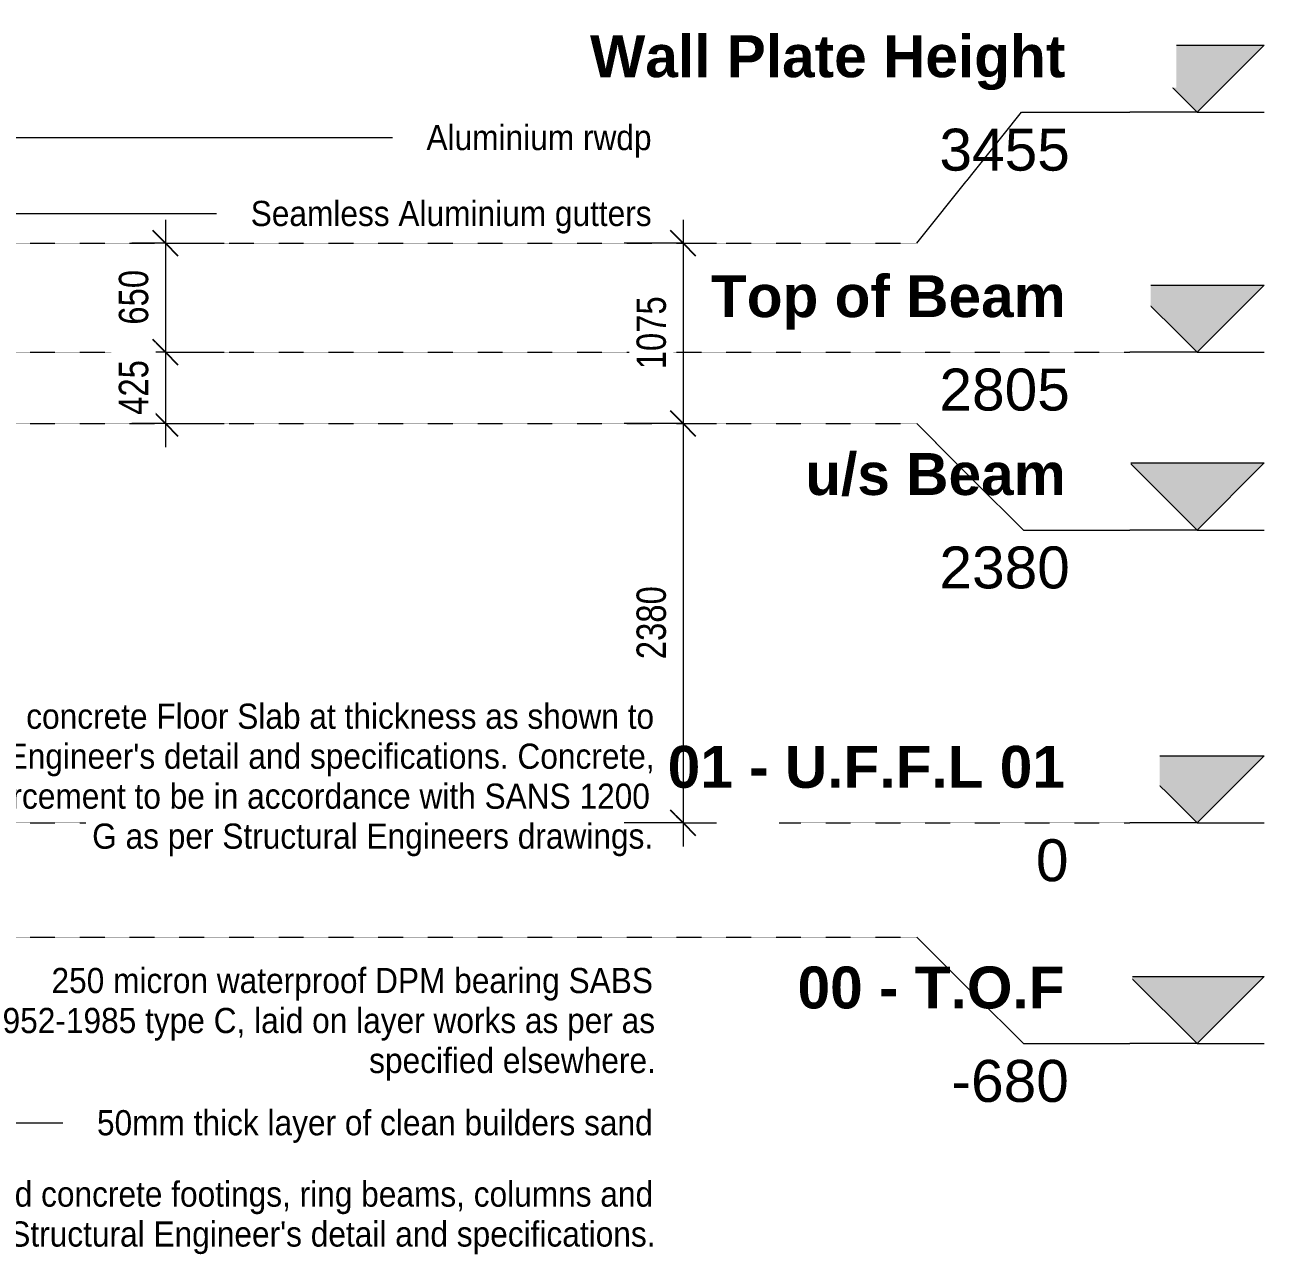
# Model space of a CAD drawing. Header units: millimetres. Extents: x -12186 to 152825, y -4386 to 9463.
# Drawn here: x 25754 to 33141, y -2570 to 4756 of the extents above; entities that cross this region are included whole.
import ezdxf

# ---------------------------------------------------------------- set-up
doc = ezdxf.new("R2010")
doc.units = ezdxf.units.MM
doc.linetypes.add('1000 Dashed', pattern=[2, 1, -1])
for name, color, linetype, lineweight in [('A-ANNO-DIMS', 211, 'Continuous', 5), ('A-ANNO-DIMS-100', 211, 'Continuous', 5), ('A-FLOR-LEVL', 51, 'Continuous', 5), ('G-ANNO-TEXT', 231, 'Continuous', 5)]:
    doc.layers.add(name, color=color, linetype=linetype, lineweight=lineweight)
doc.styles.add('Arial', font='arial.ttf', dxfattribs={"height": 250})
doc.styles.add('Arial_3', font='arial.ttf', dxfattribs={"width": 0.8, "height": 175})
doc.styles.add('Arial_4', font='arial.ttf', dxfattribs={"width": 0.9, "height": 150})
doc.styles.add('Arial_B', font='arialbd.ttf', dxfattribs={"height": 250})
doc.dimstyles.new('SVA_Arc_Length-1_8mm_BLUE', dxfattribs={"dimscale": 304.8, "dimtxt": 178.545395, "dimasz": 0.492126, "dimexe": 0.656168, "dimexo": 0.0625, "dimgap": 0.164042, "dimtad": 1, "dimdec": 0, "dimrnd": 5, "dimzin": 0, "dimdsep": 46, "dimtxsty": 'Arial_3', "dimblk1": 'OBLIQUE', "dimblk2": 'OBLIQUE', "dimsah": 1, "dimcen": 0.09, "dimdle": 0.459318, "dimazin": 0, "dimtfac": 1, "dimtdec": 4, "dimtix": 1, "dimtmove": 0, "dimatfit": 3, "dimfxl": 1.148294, "dimfxlon": 1, "dimtvp": 1, "dimtfill": 1, "dimtolj": 1, "dimtzin": 0, "dimarcsym": 2})

# ---------------------------------------------------------------- blocks, each defined once
blk = doc.blocks.new('Level - Triangle-14417-Section A-A')
at = {"layer": 'A-FLOR-LEVL'}
blk.add_hatch(color=256, dxfattribs=at).paths.add_polyline_path([(32740.6, 0), (32340.6, 400), (33140.6, 400)])
for p, q in [((32340.6, 400), (32740.6, 0)), ((32340.6, 400), (33140.6, 400)), ((33140.6, 400), (32740.6, 0)), ((32740.6, 0), (32340.6, 0)), ((32740.6, 0), (33140.6, 0))]:
    blk.add_line(p, q, dxfattribs=at)
blk = doc.blocks.new('DIMBLOCK8-Section A-A')
at = {"layer": 'A-ANNO-DIMS-100'}
for p, q in [((29677, 3595), (29677, 2380)), ((29677, 3455), (29327, 3455)), ((29677, 3455), (29877, 3455)), ((29677, 2380), (29327, 2380)), ((29677, 2380), (29877, 2380))]:
    blk.add_line(p, q, dxfattribs=at)
at = {"layer": 'A-ANNO-DIMS-100', "lineweight": 25}
for p, q in [((29677, 3455), (29602, 3530)), ((29677, 3455), (29752, 3380)), ((29677, 2380), (29602, 2455)), ((29677, 2380), (29752, 2305))]:
    blk.add_line(p, q, dxfattribs=at)
at = {"layer": 'A-ANNO-DIMS-100', "color": 0, "insert": (29399.8, 2703.2), "char_height": 175, "width": 514.211, "attachment_point": 1, "rotation": 90, "line_spacing_factor": 0.941778, "style": 'Arial_3', "bg_fill": 3, "box_fill_scale": 1.25, "bg_fill_color": 256, "bg_fill_true_color": 13158600, "bg_fill_transparency": 0}
blk.add_mtext('1075', dxfattribs=at)
blk = doc.blocks.new('_Oblique')
at = {"color": 0, "linetype": 'ByBlock', "lineweight": -2}
blk.add_line((-0.5, -0.5), (0.5, 0.5), dxfattribs=at)
blk = doc.blocks.new('DIMBLOCK9-Section A-A')
at = {"layer": 'A-ANNO-DIMS-100', "lineweight": 25}
for p, q in [((29677, 2380), (29602, 2455)), ((29677, 2380), (29752, 2305)), ((29677, 0), (29602, 75)), ((29677, 0), (29752, -75))]:
    blk.add_line(p, q, dxfattribs=at)
at = {"layer": 'A-ANNO-DIMS-100'}
for p, q in [((29677, 2380), (29327, 2380)), ((29677, 2380), (29677, -140)), ((29677, 2380), (29877, 2380)), ((29677, 0), (29327, 0)), ((29677, 0), (29877, 0))]:
    blk.add_line(p, q, dxfattribs=at)
at = {"layer": 'A-ANNO-DIMS-100', "color": 0, "insert": (29399.8, 975.7), "char_height": 175, "width": 514.211, "attachment_point": 1, "rotation": 90, "line_spacing_factor": 0.941778, "style": 'Arial_3', "bg_fill": 3, "box_fill_scale": 1.25, "bg_fill_color": 256, "bg_fill_true_color": 13158600, "bg_fill_transparency": 0}
blk.add_mtext('2380', dxfattribs=at)
blk = doc.blocks.new('DIMBLOCK10-Section A-A')
at = {"layer": 'A-ANNO-DIMS-100'}
for p, q in [((26591.6, 3595), (26591.6, 2665)), ((26591.6, 3455), (26391.6, 3455)), ((26591.6, 3455), (26941.6, 3455)), ((26591.6, 2805), (26391.6, 2805)), ((26591.6, 2805), (26941.6, 2805))]:
    blk.add_line(p, q, dxfattribs=at)
at = {"layer": 'A-ANNO-DIMS-100', "lineweight": 25}
for p, q in [((26591.6, 3455), (26516.6, 3530)), ((26591.6, 3455), (26666.6, 3380)), ((26591.6, 2805), (26516.6, 2880)), ((26591.6, 2805), (26666.6, 2730))]:
    blk.add_line(p, q, dxfattribs=at)
at = {"layer": 'A-ANNO-DIMS-100', "color": 0, "insert": (26314.4, 2969.3), "char_height": 175, "width": 385.658, "attachment_point": 1, "rotation": 90, "line_spacing_factor": 0.941778, "style": 'Arial_3', "bg_fill": 3, "box_fill_scale": 1.25, "bg_fill_color": 256, "bg_fill_true_color": 13158600, "bg_fill_transparency": 0}
blk.add_mtext('650', dxfattribs=at)
blk = doc.blocks.new('DIMBLOCK11-Section A-A')
at = {"layer": 'A-ANNO-DIMS-100'}
for p, q in [((26591.6, 2945), (26591.6, 2240)), ((26591.6, 2805), (26391.6, 2805)), ((26591.6, 2805), (26941.6, 2805)), ((26591.6, 2380), (26391.6, 2380)), ((26591.6, 2380), (26941.6, 2380))]:
    blk.add_line(p, q, dxfattribs=at)
at = {"layer": 'A-ANNO-DIMS-100', "lineweight": 25}
for p, q in [((26591.6, 2805), (26516.6, 2880)), ((26591.6, 2805), (26666.6, 2730)), ((26591.6, 2380), (26516.6, 2455)), ((26591.6, 2380), (26666.6, 2305))]:
    blk.add_line(p, q, dxfattribs=at)
at = {"layer": 'A-ANNO-DIMS-100', "color": 0, "insert": (26314.4, 2431.8), "char_height": 175, "width": 385.658, "attachment_point": 1, "rotation": 90, "line_spacing_factor": 0.941778, "style": 'Arial_3', "bg_fill": 3, "box_fill_scale": 1.25, "bg_fill_color": 256, "bg_fill_true_color": 13158600, "bg_fill_transparency": 0}
blk.add_mtext('425', dxfattribs=at)

msp = doc.modelspace()

# ---------------------------------------------------------------- linework, layer by layer
at = {"layer": 'A-FLOR-LEVL', "linetype": '1000 Dashed'}
for p, q in [((-12186, 3455), (31070.6, 3455)), ((-12186, 2380), (31070.6, 2380)), ((-12186, -680), (31070.6, -680))]:
    msp.add_line(p, q, dxfattribs=at)
at = {"layer": 'G-ANNO-TEXT', "color": 7}
for p, q in [((23201.4, 4084.5), (27944.7, 4084.5)), ((23215.4, 3632.1), (26897.1, 3632.1)), ((21183.5, -1786.7), (25980.9, -1786.7))]:
    msp.add_line(p, q, dxfattribs=at)

# ---------------------------------------------------------------- block references
at = {"layer": 'A-FLOR-LEVL'}
for p in [(0, 4234.7), (0, 2805), (0, 1745), (0, 0), (0, -1315)]:
    msp.add_blockref('Level - Triangle-14417-Section A-A', p, dxfattribs=at)

# ---------------------------------------------------------------- texts
at = {"layer": 'A-FLOR-LEVL', "char_height": 250, "attachment_point": 1, "style": 'Arial', "bg_fill": 3, "box_fill_scale": 1.25, "bg_fill_color": 256, "bg_fill_true_color": 13158600, "bg_fill_transparency": 0}
for s, insert, width in [('3455', (31205.2, 4137.2), 929.957), ('2380', (31205.2, 1647.5), 929.957), ('0', (31780.2, -97.5), 232.489), ('-680', (31277.2, -1412.5), 841.772)]:
    msp.add_mtext(s, dxfattribs=dict(at, insert=insert, width=width))
at = {"layer": 'G-ANNO-TEXT', "color": 7, "char_height": 150, "attachment_point": 1, "style": 'Arial_4', "bg_fill": 3, "box_fill_scale": 1.25, "bg_fill_color": 256, "bg_fill_true_color": 13158600, "bg_fill_transparency": 0}
for s, insert, width in [('Aluminium rwdp', (28147.9, 4159.5), 1637.848), ('Seamless Aluminium gutters', (27100.3, 3707.1), 2907.721), ('50mm thick layer of clean builders sand', (26184.1, -1711.7), 4018.859), ('Reinforced concrete footings, ring beams, columns and ', (24886.8, -2136.9), 5591.77)]:
    msp.add_mtext(s, dxfattribs=dict(at, insert=insert, width=width))

# ---------------------------------------------------------------- next in the draw order: linework, layer by layer
at = {"layer": 'A-FLOR-LEVL'}
for p, q in [((31070.6, 3455), (31693.5, 4234.7)), ((31693.5, 4234.7), (32340.6, 4234.7)), ((31705.6, 1745), (32340.6, 1745)), ((31705.6, -1315), (32340.6, -1315))]:
    msp.add_line(p, q, dxfattribs=at)
at = {"layer": 'A-FLOR-LEVL', "linetype": '1000 Dashed'}
msp.add_line((-12186, 0), (32340.6, 0), dxfattribs=at)

# ---------------------------------------------------------------- next in the draw order: texts
at = {"layer": 'A-FLOR-LEVL', "char_height": 250, "attachment_point": 1, "style": 'Arial_B', "bg_fill": 3, "box_fill_scale": 1.25, "bg_fill_color": 256, "bg_fill_true_color": 13158600, "bg_fill_transparency": 0}
for s, insert, width in [('Wall Plate Height', (29122.4, 4693.9), 3431.222), ('Top of Beam', (29843.4, 3264.2), 2557.383), ('u/s Beam', (30405.4, 2204.2), 1875.949), ('01 - U.F.F.L 01', (29585.4, 459.2), 2870.041), ('00 - T.O.F', (30359.4, -855.8), 1932.067)]:
    msp.add_mtext(s, dxfattribs=dict(at, insert=insert, width=width))
at = {"layer": 'G-ANNO-TEXT', "color": 7, "insert": (25053.5, -2375), "char_height": 150, "width": 5389.745, "attachment_point": 1, "style": 'Arial_4', "bg_fill": 3, "box_fill_scale": 1.25, "bg_fill_color": 256, "bg_fill_true_color": 13158600, "bg_fill_transparency": 0}
msp.add_mtext("slab to Structural Engineer's detail and specifications. ", dxfattribs=at)

# ---------------------------------------------------------------- next in the draw order: linework, layer by layer
at = {"layer": 'A-FLOR-LEVL'}
for p, q in [((31070.6, 2380), (31705.6, 1745)), ((31070.6, -680), (31705.6, -1315))]:
    msp.add_line(p, q, dxfattribs=at)

# ---------------------------------------------------------------- next in the draw order: texts
at = {"layer": 'G-ANNO-TEXT', "color": 7, "char_height": 150, "attachment_point": 1, "style": 'Arial_4', "bg_fill": 3, "box_fill_scale": 1.25, "bg_fill_color": 256, "bg_fill_true_color": 13158600, "bg_fill_transparency": 0}
for s, insert, width in [('Reinforced concrete Floor Slab at thickness as shown to ', (24798.2, 710.7), 5699.998), ('250 micron waterproof DPM bearing SABS ', (25913.2, -864.3), 4350.758)]:
    msp.add_mtext(s, dxfattribs=dict(at, insert=insert, width=width))

# ---------------------------------------------------------------- next in the draw order: texts
at = {"layer": 'A-FLOR-LEVL', "insert": (31205.2, 2707.5), "char_height": 250, "width": 929.957, "attachment_point": 1, "style": 'Arial', "bg_fill": 3, "box_fill_scale": 1.25, "bg_fill_color": 256, "bg_fill_true_color": 13158600, "bg_fill_transparency": 0}
msp.add_mtext('2805', dxfattribs=at)
at = {"layer": 'G-ANNO-TEXT', "color": 7, "char_height": 150, "attachment_point": 1, "style": 'Arial_4', "bg_fill": 3, "box_fill_scale": 1.25, "bg_fill_color": 256, "bg_fill_true_color": 13158600, "bg_fill_transparency": 0}
for s, insert, width in [("Structural Engineer's detail and specifications. Concrete, ", (24786.3, 472.6), 5714.428), ('952-1985 type C, laid on layer works as per as ', (25621.5, -1102.5), 4704.302)]:
    msp.add_mtext(s, dxfattribs=dict(at, insert=insert, width=width))

# ---------------------------------------------------------------- next in the draw order: linework, layer by layer
at = {"layer": 'A-FLOR-LEVL', "linetype": '1000 Dashed'}
msp.add_line((-12186, 2805), (32340.6, 2805), dxfattribs=at)

# ---------------------------------------------------------------- next in the draw order: texts
at = {"layer": 'G-ANNO-TEXT', "color": 7, "char_height": 150, "attachment_point": 1, "style": 'Arial_4', "bg_fill": 3, "box_fill_scale": 1.25, "bg_fill_color": 256, "bg_fill_true_color": 13158600, "bg_fill_transparency": 0}
for s, insert, width in [('formwork & reinforcement to be in accordance with SANS 1200 ', (24196.9, 234.5), 6428.732), ('specified elsewhere. ', (27806.3, -1340.6), 2056.328)]:
    msp.add_mtext(s, dxfattribs=dict(at, insert=insert, width=width))

# ---------------------------------------------------------------- next in the draw order: texts
at = {"layer": 'G-ANNO-TEXT', "color": 7, "insert": (26155.5, -3.7), "char_height": 150, "width": 4054.935, "attachment_point": 1, "style": 'Arial_4', "bg_fill": 3, "box_fill_scale": 1.25, "bg_fill_color": 256, "bg_fill_true_color": 13158600, "bg_fill_transparency": 0}
msp.add_mtext('G as per Structural Engineers drawings.', dxfattribs=at)

# ---------------------------------------------------------------- next in the draw order: dimensions: what is measured, and where the dimension line sits
at = {"layer": 'A-ANNO-DIMS'}
for base, p1, p2, override, picture, middle in [((26591.6, 2805), (26941.6, 3455), (26941.6, 2805), {"dimpost": '<>', "dimfxl": 650}, 'DIMBLOCK10-Section A-A', (26452.3, 3130)), ((29677, 2380), (29327, 3455), (29327, 2380), {"dimpost": '<>', "dimfxl": 1075}, 'DIMBLOCK8-Section A-A', (29537.6, 2917.5))]:
    dim = msp.add_linear_dim(base=base, p1=p1, p2=p2, angle=90, dimstyle='SVA_Arc_Length-1_8mm_BLUE', override=override, dxfattribs=at)
    dim.commit()
    dim.dimension.update_dxf_attribs({"geometry": picture, "text_midpoint": middle})

# ---------------------------------------------------------------- next in the draw order: dimensions: what is measured, and where the dimension line sits
for base, p1, p2, override, picture, middle in [((26591.6, 2380), (26941.6, 2805), (26941.6, 2380), {"dimpost": '<>', "dimfxl": 425}, 'DIMBLOCK11-Section A-A', (26452.3, 2592.5)), ((29677, 0), (29327, 2380), (29327, 0), {"dimpost": '<>', "dimfxl": 2380}, 'DIMBLOCK9-Section A-A', (29537.6, 1190))]:
    dim = msp.add_linear_dim(base=base, p1=p1, p2=p2, angle=90, dimstyle='SVA_Arc_Length-1_8mm_BLUE', override=override, dxfattribs=at)
    dim.commit()
    dim.dimension.update_dxf_attribs({"geometry": picture, "text_midpoint": middle})

doc.saveas('drawing.dxf')
